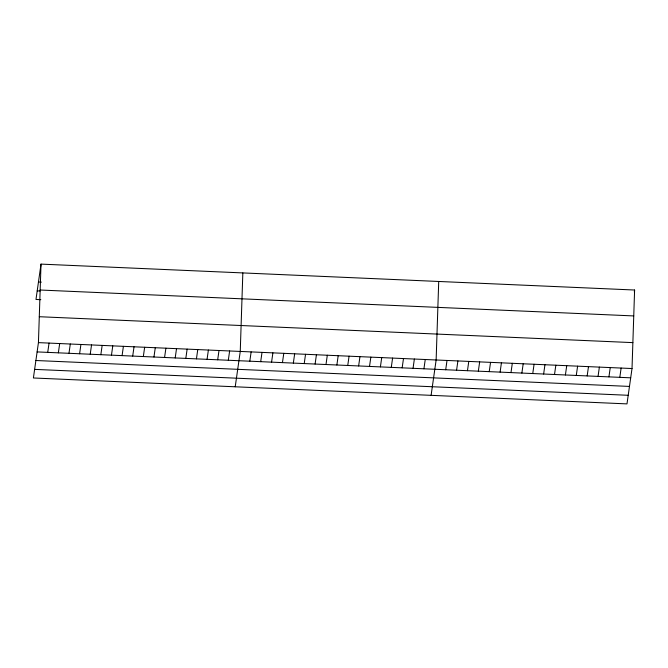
<?xml version="1.0" encoding="UTF-8"?>
<svg xmlns="http://www.w3.org/2000/svg" width="668" height="668" viewBox="0 0 668 668"><rect width="100%" height="100%" fill="white"/><g stroke="black" fill="none" stroke-linecap="round" stroke-linejoin="round"><path stroke-width="1" d="M38.435 342.626L41.015 264.111L634.6 290.021L632.02 368.536L626.985 403.889L33.4 377.979L38.435 342.626L632.02 368.536M242.835 272.92L240.255 351.435L235.219 386.789M438.717 281.47L436.137 359.985L431.102 395.339M41.015 264.111L35.98 299.464L40.815 299.673M47.729 352.37L49.056 343.085M58.358 352.838L59.677 343.552M68.979 353.297L70.299 344.012M79.601 353.764L80.92 344.479M90.222 354.224L91.541 344.938M100.843 354.691L102.162 345.406M111.464 355.151L112.783 345.874M122.085 355.618L123.405 346.333M132.707 356.077L134.034 346.801M143.328 356.545L144.655 347.26M153.949 357.013L155.277 347.727M164.578 357.472L165.898 348.187M175.2 357.939L176.519 348.654M185.821 358.399L187.14 349.113M196.442 358.866L197.761 349.581M207.063 359.326L208.383 350.04M217.684 359.793L219.004 350.508M228.306 360.252L229.625 350.967M249.815 361.196L251.135 351.911M260.695 361.672L262.015 352.387M271.575 362.139L272.895 352.863M282.455 362.615L283.783 353.339M293.344 363.091L294.663 353.806M304.224 363.567L305.543 354.282M315.104 364.043L316.423 354.758M325.992 364.519L327.312 355.234M336.872 364.995L338.192 355.71M347.752 365.471L349.072 356.186M358.632 365.947L359.96 356.662M369.521 366.423L370.84 357.138M380.401 366.891L381.72 357.614M391.281 367.367L392.6 358.081M402.161 367.843L403.489 358.557M413.049 368.319L414.369 359.033M423.929 368.794L425.249 359.509M445.698 369.746L447.017 360.461M456.578 370.222L457.897 360.937M467.458 370.698L468.777 361.413M478.338 371.166L479.666 361.889M489.226 371.642L490.546 362.365M500.107 372.118L501.426 362.833M510.987 372.594L512.314 363.308M521.875 373.07L523.194 363.784M532.755 373.546L534.074 364.26M543.635 374.022L544.954 364.736M554.515 374.498L555.843 365.212M565.404 374.973L566.723 365.688M576.284 375.449L577.603 366.164M587.164 375.917L588.483 366.64M598.052 376.393L599.371 367.108M608.932 376.869L610.251 367.584M619.812 377.345L621.131 368.06M634.308 292.083L634.6 290.021M38.468 281.996L41.366 282.121M40.163 290.021L633.748 315.931M37.208 290.864L40.105 290.989M39.287 316.716L632.872 342.626M37.107 351.911L630.692 377.821M35.888 360.511L629.473 386.421M34.627 369.379L628.212 395.289"/></g></svg>
